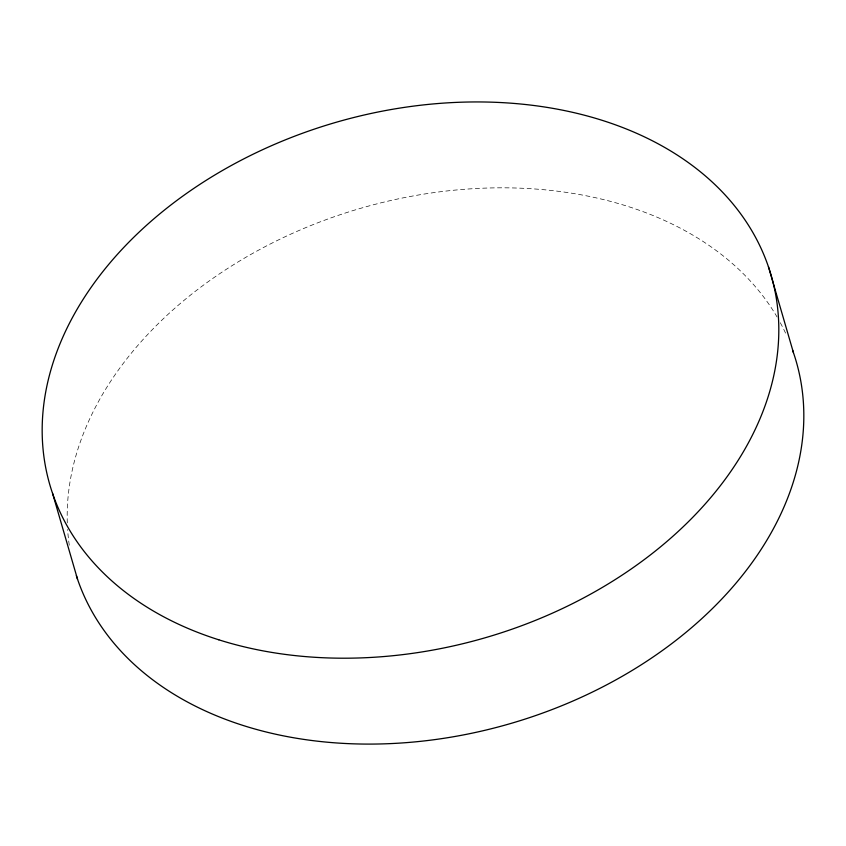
<?xml version="1.0" encoding="UTF-8"?>
<svg xmlns="http://www.w3.org/2000/svg" width="846" height="846" viewBox="0 0 846 846"><rect width="100%" height="100%" fill="white"/><g stroke="black" fill="none" stroke-linecap="round" stroke-linejoin="round"><path stroke-width="0.63" stroke-dasharray="4.23 3.17" d="M69.287 545.184A375.55 268.298 -16.2 0 1 67.617 529.469M67.289 522.881A375.55 268.298 -16.2 0 1 360.904 208.232A375.55 268.298 -16.2 0 1 777.051 316.964M780.308 322.738A375.55 268.298 -16.2 0 1 786.748 335.703"/><path stroke-width="1.27" d="M768.443 266.691L793.421 352.602M52.579 493.398L77.557 579.309M792.575 350.17A375.55 268.298 -16.2 0 1 521.453 720.242A375.55 268.298 -16.2 0 1 76.352 575.629M218.807 639.809A375.55 268.298 -16.2 0 0 778.711 336.306A375.55 268.298 -16.2 0 0 234.004 164.029A375.55 268.298 -16.2 0 0 218.807 639.809"/></g></svg>
